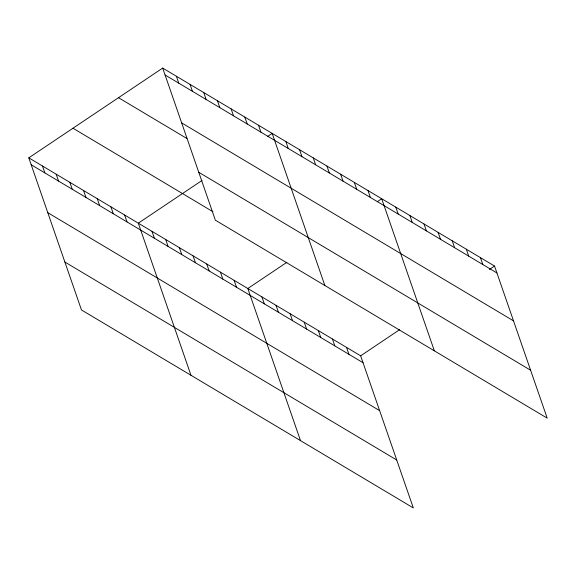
<?xml version="1.0" encoding="UTF-8"?>
<svg xmlns="http://www.w3.org/2000/svg" width="576" height="576" viewBox="0 0 576 576"><rect width="100%" height="100%" fill="white"/><g stroke="black" fill="none" stroke-linecap="round" stroke-linejoin="round"><path stroke-width="0.86" d="M28.8 157.846L360.648 355.817L413.316 507.924L81.468 309.953L28.8 157.846L162.684 68.076L494.532 266.047L547.2 418.154L215.352 220.183L162.684 68.076M201.996 180.475L138.312 223.178L190.98 375.286M267.775 136.368L272.189 133.409L324.864 285.516M286.848 262.339L247.817 288.504L300.492 440.611M377.28 201.701L381.701 198.734L434.369 350.842M360.648 355.817L399.672 329.652M489.377 269.503L494.532 266.047M165.074 74.988L496.922 272.952M181.663 122.897L513.511 320.868M118.505 97.704L186.948 138.535M198.763 172.267L530.611 370.238M72.979 128.225L212.911 211.702M31.19 164.758L363.038 362.729M47.786 212.674L379.627 410.638M64.879 262.037L396.727 460.008M480.427 257.63L482.818 264.542M466.322 249.221L468.713 256.126M452.218 240.804L454.608 247.716M438.113 232.394L440.51 239.299M424.008 223.978L426.406 230.89M409.91 215.568L412.301 222.473M395.806 207.151L398.196 214.056M368.014 190.57L370.404 197.482M354.326 182.405L356.717 189.31M340.632 174.24L343.03 181.145M326.945 166.075L329.335 172.98M313.258 157.903L315.648 164.815M299.57 149.738L301.961 156.65M285.883 141.574L288.274 148.478M346.543 347.407L348.934 354.312M258.502 125.244L260.892 132.149M332.438 338.99L334.829 345.895M244.814 117.072L247.205 123.984M318.334 330.574L320.731 337.486M231.127 108.907L233.518 115.819M304.236 322.164L306.626 329.069M217.44 100.742L219.83 107.647M290.131 313.747L292.522 320.659M203.746 92.578L206.143 99.482M276.026 305.338L278.417 312.242M190.058 84.413L192.449 91.318M261.922 296.921L264.312 303.833M176.371 76.241L178.762 83.153M234.13 280.339L236.52 287.251M220.442 272.174L222.833 279.086M206.755 264.01L209.146 270.914M193.061 255.845L195.458 262.75M179.374 247.673L181.764 254.585M165.686 239.508L168.077 246.42M151.999 231.343L154.39 238.248M124.618 215.014L127.015 221.918M110.93 206.842L113.321 213.754M97.243 198.677L99.634 205.589M83.556 190.512L85.946 197.417M69.869 182.347L72.259 189.252M56.174 174.182L58.572 181.087M42.487 166.01L44.878 172.922"/></g></svg>
